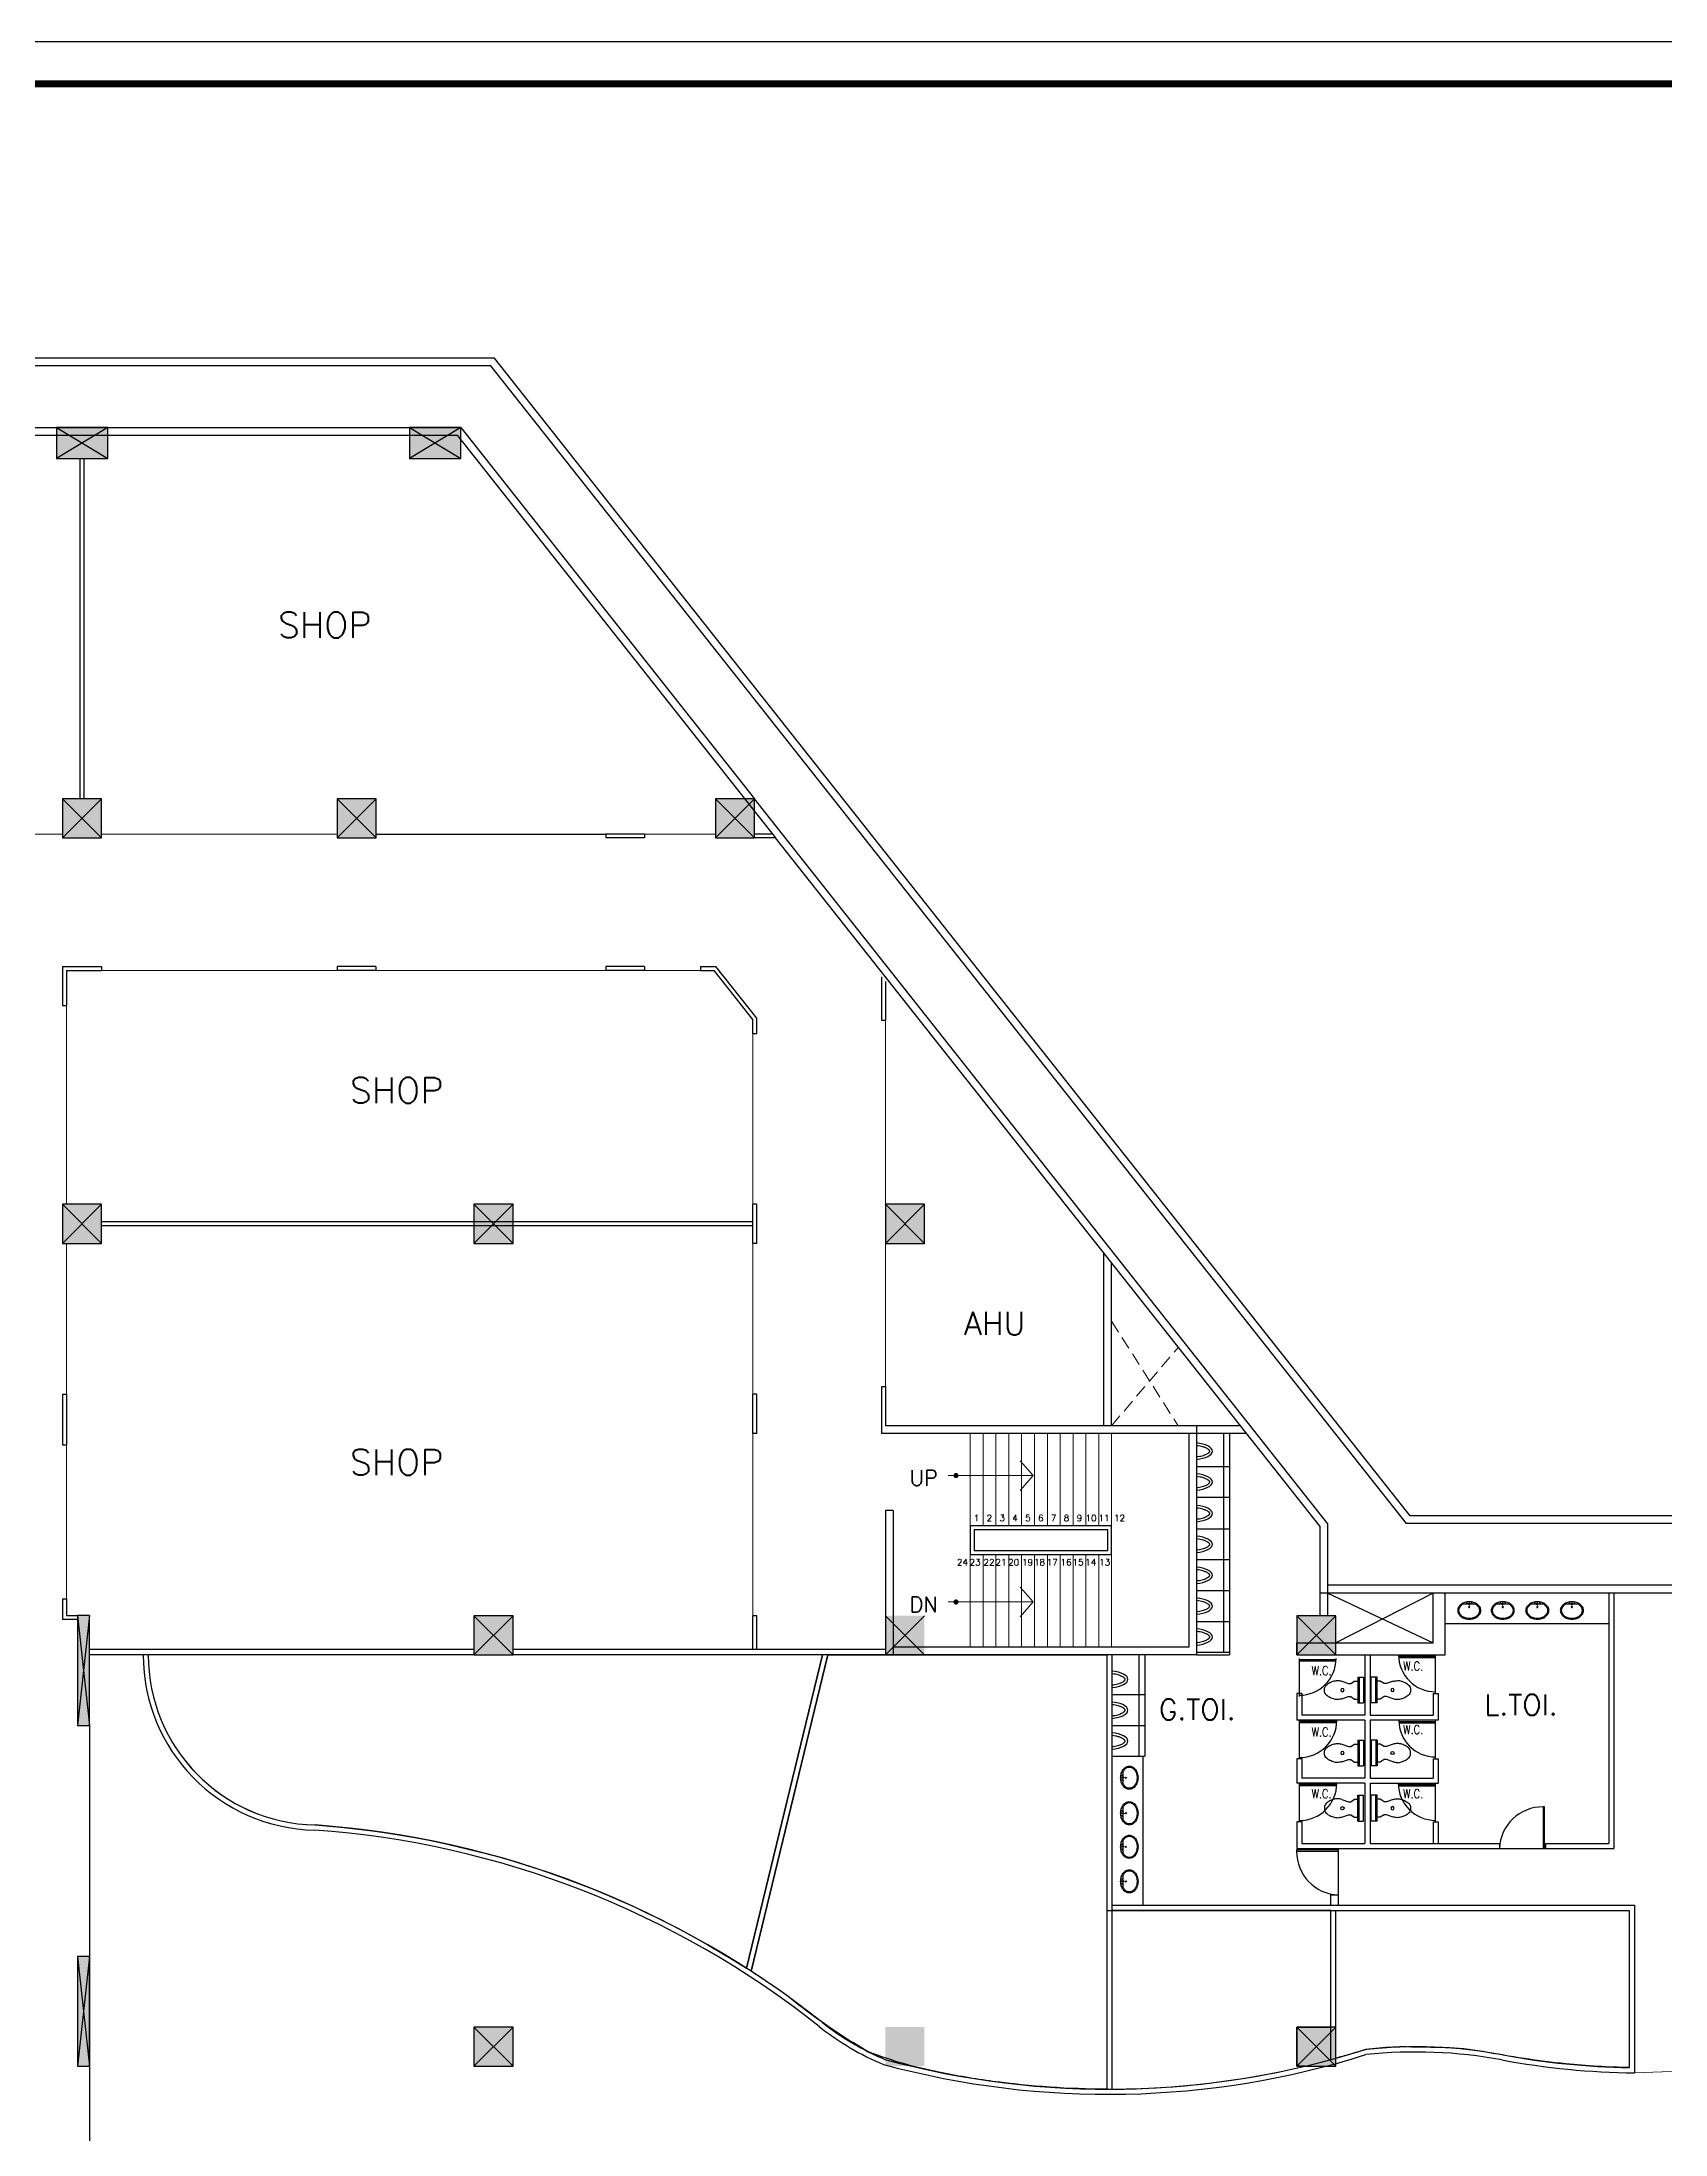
# Model space of a CAD drawing. Extents: x -14054 to 906348, y -36965 to 188562.
# Drawn here: x 480021 to 511588, y 99286 to 139976 of the extents above; entities that cross this region are included whole.
import ezdxf

# ---------------------------------------------------------------- set-up
doc = ezdxf.new("R2010")
doc.units = 0
doc.header["$LTSCALE"] = 1000
doc.header["$MEASUREMENT"] = 0
doc.linetypes.add('HIDDEN', pattern=[0.375, 0.25, -0.125])
doc.layers.get('0').update_dxf_attribs({"linetype": 'CONTINUOUS'})
for name, color, linetype in [('BOR', 5, 'CONTINUOUS'), ('COL', 5, 'CONTINUOUS'), ('COL-TX', 6, 'CONTINUOUS'), ('DOOR', 6, 'CONTINUOUS'), ('FUR', 1, 'CONTINUOUS'), ('PLUMP', 7, 'CONTINUOUS'), ('SOLID', 252, 'CONTINUOUS')]:
    doc.layers.add(name, color=color, linetype=linetype)
for name, color, linetype, lineweight in [('HIDDEN', 7, 'HIDDEN', 15), ('STAIR', 4, 'CONTINUOUS', 15), ('TEXT', 3, 'CONTINUOUS', 15), ('WALL', 2, 'CONTINUOUS', 30), ('WIN', 6, 'CONTINUOUS', 9)]:
    doc.layers.add(name, color=color, linetype=linetype, lineweight=lineweight)
doc.styles.add('ROMAN', font='ROMANS')
doc.styles.add('ROMANS', font='ROMANS.shx', dxfattribs={"height": 350})

# ---------------------------------------------------------------- blocks, each defined once
blk = doc.blocks.new('ORISA')
for p, q in [((-129.6, -55), (-129.6, -75)), ((-125.1, -55), (-129.6, -55)), ((-126.1, -55), (-126.1, -75)), ((-125.1, -55), (-125.1, -75)), ((-122.6, -58), (-125.1, -58)), ((-119.5, -59.9), (-122.6, -58)), ((-117.9, -59.9), (-119.5, -59.9)), ((-112.7, -58.1), (-117.9, -59.9)), ((-125.1, -75), (-129.6, -75)), ((-122.6, -72), (-125.1, -72)), ((-119.5, -70), (-122.6, -72)), ((-117.9, -70), (-119.5, -70)), ((-112.7, -71.8), (-117.9, -70))]:
    blk.add_line(p, q)
blk.add_circle((-113.1, -65), 1.27)
for centre, radius, start, end in [((-109.3, -68.1), 10.5, 90.0145, 108.8498), ((-109.3, -68.1), 10.5, 71.1791, 90.0145), ((-109.4, -70.9), 13.2, 58.2306, 75.0518), ((-108.8, -68.9), 11.3, 36.0755, 55.3785), ((-105, -65), 5.93, 0.0145, 26.7156), ((-105, -65), 5.93, 333.3133, 0.0145), ((-109.3, -61.8), 10.5, 251.1791, 270.0145), ((-108.8, -64.3), 8.05, 266.239, 288.8498), ((-109.9, -58.4), 14, 285.2592, 302.3683), ((-108.8, -61), 11.3, 304.6504, 323.9534)]:
    blk.add_arc(centre, radius, start, end)
blk = doc.blocks.new('BASIN')
at = {"layer": 'FUR'}
for p, q in [((4.8, 0.1), (6.8, 0.4)), ((4.8, -0.3), (4.8, 0.1)), ((5.6, 6.3), (5.6, 0.2)), ((6.8, 0.4), (6.8, -0.6)), ((4.8, -0.3), (6.8, -0.6)), ((5.6, -0.4), (5.6, -6.5))]:
    blk.add_line(p, q, dxfattribs=at)
blk.add_lwpolyline([(-9.9, -0.1, -0.075445), (-9.2, 4.7, -0.085783), (-7.3, 8.4, -0.10607), (-4.2, 11.1, -0.126822), (-0.9, 11.9, -0.126822), (2.4, 11.1, -0.10607), (5.4, 8.4, -0.085783), (7.4, 4.7, -0.075445), (8.1, -0.1, -0.075445), (7.4, -4.8, -0.085783), (5.4, -8.6, -0.10607), (2.4, -11.2, -0.126822), (-0.9, -12.1, -0.126822), (-4.2, -11.2, -0.10607), (-7.3, -8.6, -0.085783), (-9.2, -4.8, -0.075445)], format="xyb", close=True, dxfattribs=at)
for points in [[(-8.9, -0.1, -0.075445), (-8.3, 4.4, -0.085783), (-6.5, 7.8, -0.10607), (-3.7, 10.2, -0.126822), (-0.9, 10.9, -0.126822), (1.9, 10.2, -0.10607), (4.6, 7.8, -0.038366), (5.6, 6.3, -0.075445)], [(5.6, -6.5, -0.038366), (4.6, -8, -0.10607), (1.9, -10.3, -0.126822), (-0.9, -11.1, -0.126822), (-3.7, -10.3, -0.10607), (-6.5, -8, -0.085783), (-8.3, -4.5, -0.075445), (-8.9, -0.1, -0.075445)]]:
    blk.add_lwpolyline(points, format="xyb", dxfattribs=at)
for centre, radius in [((2.7, -0.1), 0.65), ((6.9, 2.5), 0.399), ((6.9, 2.5), 0.332), ((6.9, -2.6), 0.399), ((6.9, -2.6), 0.348)]:
    blk.add_circle(centre, radius, dxfattribs=at)
blk = doc.blocks.new('*U46')
at = {"layer": 'SOLID'}
for points in [[(480304.06, 131874.15), (481304.06, 131874.15), (481304.06, 132474.15), (480304.06, 132474.15)], [(487170.06, 131874.15), (488170.06, 131874.15), (488170.06, 132474.15), (487170.06, 132474.15)], [(480424.06, 124494.15), (481184.06, 124494.15), (481184.06, 125254.15), (480424.06, 125254.15)], [(485764.06, 124494.15), (486524.06, 124494.15), (486524.06, 125254.15), (485764.06, 125254.15)], [(493120.06, 124494.15), (493880.06, 124494.15), (493880.06, 125254.15), (493120.06, 125254.15)], [(480424.06, 116609.15), (481184.06, 116609.15), (481184.06, 117369.15), (480424.06, 117369.15)], [(488424.06, 116609.15), (489184.06, 116609.15), (489184.06, 117369.15), (488424.06, 117369.15)], [(496424.06, 116609.15), (497184.06, 116609.15), (497184.06, 117369.15), (496424.06, 117369.15)], [(480716.06, 107234.65), (480946.06, 107234.65), (480946.06, 109369.65), (480716.06, 109369.65)], [(488424.06, 108609.15), (489184.06, 108609.15), (489184.06, 109369.15), (488424.06, 109369.15)], [(496424.06, 108609.15), (497184.06, 108609.15), (497184.06, 109369.15), (496424.06, 109369.15)], [(504424.06, 108609.15), (505184.06, 108609.15), (505184.06, 109369.15), (504424.06, 109369.15)], [(480716.06, 100609.15), (480946.06, 100609.15), (480946.06, 102744.15), (480716.06, 102744.15)], [(488424.06, 100609.15), (489184.06, 100609.15), (489184.06, 101369.15), (488424.06, 101369.15)], [(496424.06, 100609.15), (497184.06, 100609.15), (497184.06, 101369.15), (496424.06, 101369.15)], [(504424.06, 100609.15), (505184.06, 100609.15), (505184.06, 101369.15), (504424.06, 101369.15)]]:
    blk.add_hatch(color=256, dxfattribs=at).paths.add_polyline_path(points)
at = {"layer": 'BOR', "color": 2, "ltscale": 140}
blk.add_lwpolyline([(432315.25, 139976.49), (432315.25, 60441.6), (539703.42, 60441.6), (539703.42, 139976.49)], close=True, dxfattribs=at)
at = {"layer": 'BOR', "ltscale": 140, "const_width": 136.54}
blk.add_lwpolyline([(538884.16, 61260.85), (433134.5, 61260.85), (433134.5, 139157.23), (538884.16, 139157.23)], close=True, dxfattribs=at)
at = {"layer": 'COL', "color": 7}
for p, q in [((481304.06, 132474.15), (480304.06, 131874.15)), ((480304.06, 132474.15), (481304.06, 131874.15)), ((488170.06, 132474.15), (487170.06, 131874.15)), ((487170.06, 132474.15), (488170.06, 131874.15)), ((481184.06, 125254.15), (480424.06, 124494.15)), ((480424.06, 125254.15), (481184.06, 124494.15)), ((486524.06, 125254.15), (485764.06, 124494.15)), ((485764.06, 125254.15), (486524.06, 124494.15)), ((493880.06, 125254.15), (493120.06, 124494.15)), ((493120.06, 125254.15), (493880.06, 124494.15)), ((481184.06, 117369.15), (480424.06, 116609.15)), ((480424.06, 117369.15), (481184.06, 116609.15)), ((489184.06, 117369.15), (488424.06, 116609.15)), ((488424.06, 117369.15), (489184.06, 116609.15)), ((497184.06, 117369.15), (496424.06, 116609.15)), ((496424.06, 117369.15), (497184.06, 116609.15)), ((480716.06, 109369.65), (480946.06, 107234.65)), ((480946.06, 109369.65), (480716.06, 107234.65)), ((489184.06, 109369.15), (488424.06, 108609.15)), ((488424.06, 109369.15), (489184.06, 108609.15)), ((497184.06, 109369.15), (496424.06, 108609.15)), ((496424.06, 109369.15), (497184.06, 108609.15)), ((505184.06, 109369.15), (504424.06, 108609.15)), ((504424.06, 109369.15), (505184.06, 108609.15)), ((480716.06, 102744.15), (480946.06, 100609.15)), ((480946.06, 102744.15), (480716.06, 100609.15)), ((489184.06, 101369.15), (488424.06, 100609.15)), ((488424.06, 101369.15), (489184.06, 100609.15)), ((505184.06, 101369.15), (504424.06, 100609.15)), ((504424.06, 101369.15), (505184.06, 100609.15))]:
    blk.add_line(p, q, dxfattribs=at)
at = {"layer": 'COL'}
for points in [[(480304.06, 131874.15), (481304.06, 131874.15), (481304.06, 132474.15), (480304.06, 132474.15)], [(487170.06, 131874.15), (488170.06, 131874.15), (488170.06, 132474.15), (487170.06, 132474.15)], [(480424.06, 124494.15), (481184.06, 124494.15), (481184.06, 125254.15), (480424.06, 125254.15)], [(485764.06, 124494.15), (486524.06, 124494.15), (486524.06, 125254.15), (485764.06, 125254.15)], [(493120.06, 124494.15), (493880.06, 124494.15), (493880.06, 125254.15), (493120.06, 125254.15)], [(480424.06, 116609.15), (481184.06, 116609.15), (481184.06, 117369.15), (480424.06, 117369.15)], [(488424.06, 116609.15), (489184.06, 116609.15), (489184.06, 117369.15), (488424.06, 117369.15)], [(496424.06, 116609.15), (497184.06, 116609.15), (497184.06, 117369.15), (496424.06, 117369.15)], [(480716.06, 107234.65), (480946.06, 107234.65), (480946.06, 109369.65), (480716.06, 109369.65)], [(488424.06, 108609.15), (489184.06, 108609.15), (489184.06, 109369.15), (488424.06, 109369.15)], [(504424.06, 108609.15), (505184.06, 108609.15), (505184.06, 109369.15), (504424.06, 109369.15)], [(480716.06, 100609.15), (480946.06, 100609.15), (480946.06, 102744.15), (480716.06, 102744.15)], [(488424.06, 100609.15), (489184.06, 100609.15), (489184.06, 101369.15), (488424.06, 101369.15)], [(504424.06, 100609.15), (505184.06, 100609.15), (505184.06, 101369.15), (504424.06, 101369.15)]]:
    blk.add_lwpolyline(points, close=True, dxfattribs=at)
at = {"layer": 'COL-TX'}
for p, q in [((503003.88, 108659.15), (503003.88, 112914.15)), ((503116.03, 112914.15), (503116.03, 108659.15)), ((501358.88, 106634.65), (501358.88, 108609.15)), ((501471.03, 108609.15), (501471.03, 106634.65))]:
    blk.add_line(p, q, dxfattribs=at)
for centre in [(502379.2, 112567.95), (502379.2, 111967.95), (502379.2, 111355.22), (502379.2, 110755.22), (502379.2, 110155.22), (502379.2, 109555.22), (502379.2, 108955.22), (500734.2, 108130.72), (500734.2, 107530.72), (500734.2, 106930.72)]:
    blk.add_ellipse(centre, major_axis=(-405.29, 0), ratio=0.4052305, start_param=1.80705951, end_param=4.47612579, dxfattribs=at)
for points in [[(502474.06, 112460.04), (502483.78, 112461.05), (502493.38, 112462.21), (502522.91, 112466.28), (502542.32, 112469.72), (502579.18, 112477.79), (502596.63, 112482.41), (502626.2, 112491.75), (502638.73, 112496.32), (502661.67, 112505.89), (502672.08, 112510.91), (502688.41, 112519.95), (502694.81, 112523.94), (502706.06, 112531.82), (502710.9, 112535.7), (502718.17, 112542.34), (502720.88, 112545.16), (502725.35, 112550.41), (502727.1, 112552.84), (502729.56, 112556.79), (502730.4, 112558.4), (502731.66, 112561.26), (502732.09, 112562.51), (502732.67, 112564.71), (502732.83, 112565.66), (502733, 112567.46), (502733, 112568.3), (502732.86, 112570.08), (502732.71, 112571.02), (502732.16, 112573.19), (502731.75, 112574.41), (502730.54, 112577.23), (502729.73, 112578.81), (502727.57, 112582.34), (502726.23, 112584.28), (502722.9, 112588.44), (502720.93, 112590.67), (502716.31, 112595.31), (502713.67, 112597.74), (502707.71, 112602.7), (502704.39, 112605.25), (502694.96, 112611.88), (502688.36, 112616), (502673.6, 112624.14), (502665.45, 112628.16), (502647.76, 112635.95), (502638.22, 112639.71), (502617.92, 112646.87), (502607.16, 112650.26), (502579.23, 112658.09), (502561.45, 112662.26), (502524.2, 112669.4), (502504.73, 112672.38), (502481.18, 112675.1), (502477.63, 112675.49), (502474.06, 112675.86)], [(502474.06, 111860.04), (502483.78, 111861.05), (502493.38, 111862.21), (502522.91, 111866.28), (502542.32, 111869.72), (502579.18, 111877.79), (502596.63, 111882.41), (502626.2, 111891.75), (502638.73, 111896.32), (502661.67, 111905.89), (502672.08, 111910.91), (502688.41, 111919.95), (502694.81, 111923.94), (502706.06, 111931.82), (502710.9, 111935.7), (502718.17, 111942.34), (502720.88, 111945.16), (502725.35, 111950.41), (502727.1, 111952.84), (502729.56, 111956.79), (502730.4, 111958.4), (502731.66, 111961.26), (502732.09, 111962.51), (502732.67, 111964.71), (502732.83, 111965.66), (502733, 111967.46), (502733, 111968.3), (502732.86, 111970.08), (502732.71, 111971.02), (502732.16, 111973.19), (502731.75, 111974.41), (502730.54, 111977.23), (502729.73, 111978.81), (502727.57, 111982.34), (502726.23, 111984.28), (502722.9, 111988.44), (502720.93, 111990.67), (502716.31, 111995.31), (502713.67, 111997.74), (502707.71, 112002.7), (502704.39, 112005.25), (502694.96, 112011.88), (502688.36, 112016), (502673.6, 112024.14), (502665.45, 112028.16), (502647.76, 112035.95), (502638.22, 112039.71), (502617.92, 112046.87), (502607.16, 112050.26), (502579.23, 112058.09), (502561.45, 112062.26), (502524.2, 112069.4), (502504.73, 112072.38), (502481.18, 112075.1), (502477.63, 112075.49), (502474.06, 112075.86)], [(502474.06, 111247.32), (502483.78, 111248.32), (502493.38, 111249.48), (502522.91, 111253.55), (502542.32, 111256.99), (502579.18, 111265.06), (502596.63, 111269.69), (502626.2, 111279.02), (502638.73, 111283.59), (502661.67, 111293.16), (502672.08, 111298.18), (502688.41, 111307.22), (502694.81, 111311.21), (502706.06, 111319.09), (502710.9, 111322.97), (502718.17, 111329.61), (502720.88, 111332.43), (502725.35, 111337.68), (502727.1, 111340.11), (502729.56, 111344.06), (502730.4, 111345.67), (502731.66, 111348.53), (502732.09, 111349.78), (502732.67, 111351.98), (502732.83, 111352.93), (502733, 111354.73), (502733, 111355.57), (502732.86, 111357.35), (502732.71, 111358.29), (502732.16, 111360.46), (502731.75, 111361.68), (502730.54, 111364.5), (502729.73, 111366.09), (502727.57, 111369.61), (502726.23, 111371.55), (502722.9, 111375.71), (502720.93, 111377.94), (502716.31, 111382.58), (502713.67, 111385.01), (502707.71, 111389.98), (502704.39, 111392.52), (502694.96, 111399.15), (502688.36, 111403.27), (502673.6, 111411.41), (502665.45, 111415.43), (502647.76, 111423.22), (502638.22, 111426.98), (502617.92, 111434.14), (502607.16, 111437.53), (502579.23, 111445.36), (502561.45, 111449.53), (502524.2, 111456.67), (502504.73, 111459.65), (502481.18, 111462.38), (502477.63, 111462.77), (502474.06, 111463.13)], [(502474.06, 110647.32), (502483.78, 110648.32), (502493.38, 110649.48), (502522.91, 110653.55), (502542.32, 110656.99), (502579.18, 110665.06), (502596.63, 110669.69), (502626.2, 110679.02), (502638.73, 110683.59), (502661.67, 110693.16), (502672.08, 110698.18), (502688.41, 110707.22), (502694.81, 110711.21), (502706.06, 110719.09), (502710.9, 110722.97), (502718.17, 110729.61), (502720.88, 110732.43), (502725.35, 110737.68), (502727.1, 110740.11), (502729.56, 110744.06), (502730.4, 110745.67), (502731.66, 110748.53), (502732.09, 110749.78), (502732.67, 110751.98), (502732.83, 110752.93), (502733, 110754.73), (502733, 110755.57), (502732.86, 110757.35), (502732.71, 110758.29), (502732.16, 110760.46), (502731.75, 110761.68), (502730.54, 110764.5), (502729.73, 110766.09), (502727.57, 110769.61), (502726.23, 110771.55), (502722.9, 110775.71), (502720.93, 110777.94), (502716.31, 110782.58), (502713.67, 110785.01), (502707.71, 110789.98), (502704.39, 110792.52), (502694.96, 110799.15), (502688.36, 110803.27), (502673.6, 110811.41), (502665.45, 110815.43), (502647.76, 110823.22), (502638.22, 110826.98), (502617.92, 110834.14), (502607.16, 110837.53), (502579.23, 110845.36), (502561.45, 110849.53), (502524.2, 110856.67), (502504.73, 110859.65), (502481.18, 110862.38), (502477.63, 110862.77), (502474.06, 110863.13)], [(502474.06, 110047.32), (502483.78, 110048.32), (502493.38, 110049.48), (502522.91, 110053.55), (502542.32, 110056.99), (502579.18, 110065.06), (502596.63, 110069.69), (502626.2, 110079.02), (502638.73, 110083.59), (502661.67, 110093.16), (502672.08, 110098.18), (502688.41, 110107.22), (502694.81, 110111.21), (502706.06, 110119.09), (502710.9, 110122.97), (502718.17, 110129.61), (502720.88, 110132.43), (502725.35, 110137.68), (502727.1, 110140.11), (502729.56, 110144.06), (502730.4, 110145.67), (502731.66, 110148.53), (502732.09, 110149.78), (502732.67, 110151.98), (502732.83, 110152.93), (502733, 110154.73), (502733, 110155.57), (502732.86, 110157.35), (502732.71, 110158.29), (502732.16, 110160.46), (502731.75, 110161.68), (502730.54, 110164.5), (502729.73, 110166.09), (502727.57, 110169.61), (502726.23, 110171.55), (502722.9, 110175.71), (502720.93, 110177.94), (502716.31, 110182.58), (502713.67, 110185.01), (502707.71, 110189.98), (502704.39, 110192.52), (502694.96, 110199.15), (502688.36, 110203.27), (502673.6, 110211.41), (502665.45, 110215.43), (502647.76, 110223.22), (502638.22, 110226.98), (502617.92, 110234.14), (502607.16, 110237.53), (502579.23, 110245.36), (502561.45, 110249.53), (502524.2, 110256.67), (502504.73, 110259.65), (502481.18, 110262.38), (502477.63, 110262.77), (502474.06, 110263.13)], [(502474.06, 109447.32), (502483.78, 109448.32), (502493.38, 109449.48), (502522.91, 109453.55), (502542.32, 109456.99), (502579.18, 109465.06), (502596.63, 109469.69), (502626.2, 109479.02), (502638.73, 109483.59), (502661.67, 109493.16), (502672.08, 109498.18), (502688.41, 109507.22), (502694.81, 109511.21), (502706.06, 109519.09), (502710.9, 109522.97), (502718.17, 109529.61), (502720.88, 109532.43), (502725.35, 109537.68), (502727.1, 109540.11), (502729.56, 109544.06), (502730.4, 109545.67), (502731.66, 109548.53), (502732.09, 109549.78), (502732.67, 109551.98), (502732.83, 109552.93), (502733, 109554.73), (502733, 109555.57), (502732.86, 109557.35), (502732.71, 109558.29), (502732.16, 109560.46), (502731.75, 109561.68), (502730.54, 109564.5), (502729.73, 109566.09), (502727.57, 109569.61), (502726.23, 109571.55), (502722.9, 109575.71), (502720.93, 109577.94), (502716.31, 109582.58), (502713.67, 109585.01), (502707.71, 109589.98), (502704.39, 109592.52), (502694.96, 109599.15), (502688.36, 109603.27), (502673.6, 109611.41), (502665.45, 109615.43), (502647.76, 109623.22), (502638.22, 109626.98), (502617.92, 109634.14), (502607.16, 109637.53), (502579.23, 109645.36), (502561.45, 109649.53), (502524.2, 109656.67), (502504.73, 109659.65), (502481.18, 109662.38), (502477.63, 109662.77), (502474.06, 109663.13)], [(502474.06, 108847.32), (502483.78, 108848.32), (502493.38, 108849.48), (502522.91, 108853.55), (502542.32, 108856.99), (502579.18, 108865.06), (502596.63, 108869.69), (502626.2, 108879.02), (502638.73, 108883.59), (502661.67, 108893.16), (502672.08, 108898.18), (502688.41, 108907.22), (502694.81, 108911.21), (502706.06, 108919.09), (502710.9, 108922.97), (502718.17, 108929.61), (502720.88, 108932.43), (502725.35, 108937.68), (502727.1, 108940.11), (502729.56, 108944.06), (502730.4, 108945.67), (502731.66, 108948.53), (502732.09, 108949.78), (502732.67, 108951.98), (502732.83, 108952.93), (502733, 108954.73), (502733, 108955.57), (502732.86, 108957.35), (502732.71, 108958.29), (502732.16, 108960.46), (502731.75, 108961.68), (502730.54, 108964.5), (502729.73, 108966.09), (502727.57, 108969.61), (502726.23, 108971.55), (502722.9, 108975.71), (502720.93, 108977.94), (502716.31, 108982.58), (502713.67, 108985.01), (502707.71, 108989.98), (502704.39, 108992.52), (502694.96, 108999.15), (502688.36, 109003.27), (502673.6, 109011.41), (502665.45, 109015.43), (502647.76, 109023.22), (502638.22, 109026.98), (502617.92, 109034.14), (502607.16, 109037.53), (502579.23, 109045.36), (502561.45, 109049.53), (502524.2, 109056.67), (502504.73, 109059.65), (502481.18, 109062.38), (502477.63, 109062.77), (502474.06, 109063.13)], [(500829.06, 108022.82), (500838.78, 108023.82), (500848.38, 108024.98), (500877.91, 108029.05), (500897.32, 108032.49), (500934.18, 108040.56), (500951.63, 108045.18), (500981.2, 108054.52), (500993.73, 108059.09), (501016.67, 108068.66), (501027.08, 108073.68), (501043.41, 108082.72), (501049.81, 108086.71), (501061.06, 108094.59), (501065.9, 108098.47), (501073.17, 108105.11), (501075.88, 108107.93), (501080.35, 108113.18), (501082.1, 108115.61), (501084.56, 108119.56), (501085.4, 108121.17), (501086.66, 108124.03), (501087.09, 108125.28), (501087.67, 108127.48), (501087.83, 108128.43), (501088, 108130.23), (501088, 108131.07), (501087.86, 108132.85), (501087.71, 108133.79), (501087.16, 108135.96), (501086.75, 108137.18), (501085.54, 108140), (501084.73, 108141.59), (501082.57, 108145.11), (501081.23, 108147.05), (501077.9, 108151.21), (501075.93, 108153.44), (501071.31, 108158.08), (501068.67, 108160.51), (501062.71, 108165.47), (501059.39, 108168.02), (501049.96, 108174.65), (501043.36, 108178.77), (501028.6, 108186.91), (501020.45, 108190.93), (501002.76, 108198.72), (500993.22, 108202.48), (500972.92, 108209.64), (500962.16, 108213.03), (500934.23, 108220.86), (500916.45, 108225.03), (500879.2, 108232.17), (500859.73, 108235.15), (500836.18, 108237.88), (500832.63, 108238.26), (500829.06, 108238.63)], [(500829.06, 107422.82), (500838.78, 107423.82), (500848.38, 107424.98), (500877.91, 107429.05), (500897.32, 107432.49), (500934.18, 107440.56), (500951.63, 107445.18), (500981.2, 107454.52), (500993.73, 107459.09), (501016.67, 107468.66), (501027.08, 107473.68), (501043.41, 107482.72), (501049.81, 107486.71), (501061.06, 107494.59), (501065.9, 107498.47), (501073.17, 107505.11), (501075.88, 107507.93), (501080.35, 107513.18), (501082.1, 107515.61), (501084.56, 107519.56), (501085.4, 107521.17), (501086.66, 107524.03), (501087.09, 107525.28), (501087.67, 107527.48), (501087.83, 107528.43), (501088, 107530.23), (501088, 107531.07), (501087.86, 107532.85), (501087.71, 107533.79), (501087.16, 107535.96), (501086.75, 107537.18), (501085.54, 107540), (501084.73, 107541.59), (501082.57, 107545.11), (501081.23, 107547.05), (501077.9, 107551.21), (501075.93, 107553.44), (501071.31, 107558.08), (501068.67, 107560.51), (501062.71, 107565.47), (501059.39, 107568.02), (501049.96, 107574.65), (501043.36, 107578.77), (501028.6, 107586.91), (501020.45, 107590.93), (501002.76, 107598.72), (500993.22, 107602.48), (500972.92, 107609.64), (500962.16, 107613.03), (500934.23, 107620.86), (500916.45, 107625.03), (500879.2, 107632.17), (500859.73, 107635.15), (500836.18, 107637.88), (500832.63, 107638.26), (500829.06, 107638.63)], [(500829.06, 106822.82), (500838.78, 106823.82), (500848.38, 106824.98), (500877.91, 106829.05), (500897.32, 106832.49), (500934.18, 106840.56), (500951.63, 106845.18), (500981.2, 106854.52), (500993.73, 106859.09), (501016.67, 106868.66), (501027.08, 106873.68), (501043.41, 106882.72), (501049.81, 106886.71), (501061.06, 106894.59), (501065.9, 106898.47), (501073.17, 106905.11), (501075.88, 106907.93), (501080.35, 106913.18), (501082.1, 106915.61), (501084.56, 106919.56), (501085.4, 106921.17), (501086.66, 106924.03), (501087.09, 106925.28), (501087.67, 106927.48), (501087.83, 106928.43), (501088, 106930.23), (501088, 106931.07), (501087.86, 106932.85), (501087.71, 106933.79), (501087.16, 106935.96), (501086.75, 106937.18), (501085.54, 106940), (501084.73, 106941.59), (501082.57, 106945.11), (501081.23, 106947.05), (501077.9, 106951.21), (501075.93, 106953.44), (501071.31, 106958.08), (501068.67, 106960.51), (501062.71, 106965.47), (501059.39, 106968.02), (501049.96, 106974.65), (501043.36, 106978.77), (501028.6, 106986.91), (501020.45, 106990.93), (501002.76, 106998.72), (500993.22, 107002.48), (500972.92, 107009.64), (500962.16, 107013.03), (500934.23, 107020.86), (500916.45, 107025.03), (500879.2, 107032.17), (500859.73, 107035.15), (500836.18, 107037.88), (500832.63, 107038.26), (500829.06, 107038.63)]]:
    blk.add_open_spline(points, degree=3, knots=[1.82051978, 1.82051978, 1.82051978, 1.82051978, 1.89911967, 1.89911967, 2.06591067, 2.06591067, 2.23270168, 2.23270168, 2.37119035, 2.37119035, 2.50967902, 2.50967902, 2.61696195, 2.61696195, 2.72424488, 2.72424488, 2.80940476, 2.80940476, 2.89456465, 2.89456465, 2.96453959, 2.96453959, 3.03451453, 3.03451453, 3.10448947, 3.10448947, 3.17446442, 3.17446442, 3.24443936, 3.24443936, 3.3144143, 3.3144143, 3.38438925, 3.38438925, 3.45436419, 3.45436419, 3.52433913, 3.52433913, 3.59431408, 3.59431408, 3.66428902, 3.66428902, 3.7750122, 3.7750122, 3.88573538, 3.88573538, 3.99645855, 3.99645855, 4.10718173, 4.10718173, 4.27049374, 4.27049374, 4.43380575, 4.43380575, 4.46266553, 4.46266553, 4.46266553, 4.46266553], dxfattribs=at)
at = {"layer": 'DOOR'}
blk.add_line((486524.06, 124569.15), (490990.06, 124569.15), dxfattribs=at)
at = {"layer": 'DOOR', "linetype": 'Continuous'}
for p, q in [((504475.05, 107795.44), (504475.05, 108534.2)), ((505188.33, 108508.72), (504475.05, 108508.73)), ((505187.88, 108483.24), (504475.05, 108483.25)), ((506403.46, 108583.42), (507124.33, 108583.43)), ((506403.92, 108557.67), (507124.33, 108557.68)), ((507124.34, 107862.56), (507124.33, 108609.17)), ((504476.01, 106583.11), (504476.02, 107335.54)), ((505202.5, 107309.59), (504476.01, 107309.6)), ((505202.04, 107283.64), (504476.01, 107283.65)), ((506409.01, 107310.02), (507123.31, 107310.03)), ((506409.47, 107284.51), (507123.31, 107284.52)), ((507123.31, 106595.73), (507123.31, 107335.54)), ((504476.07, 105358.57), (504476.08, 106111.92)), ((505203.45, 106085.94), (504476.08, 106085.95)), ((505202.99, 106059.96), (504476.08, 106059.97)), ((506398.21, 106086.04), (507122.59, 106086.05)), ((506398.67, 106060.17), (507122.59, 106060.18)), ((507122.59, 105361.67), (507122.59, 106111.92)), ((505234.06, 103938.32), (505234.07, 104838.32)), ((508364.21, 104838.26), (509264.21, 104838.25))]:
    blk.add_line(p, q, dxfattribs=at)
at = {"layer": 'DOOR'}
for points in [[(509215.94, 105651.25), (509215.94, 104838.26), (509239.85, 104838.26), (509239.85, 105651.25), (509215.94, 105651.25, 0.40446567), (508364.21, 104838.26)], [(504421.07, 104790.04), (505234.06, 104790.04), (505234.06, 104813.95), (504421.07, 104813.95), (504421.07, 104790.04, 0.40446567), (505234.06, 103938.32, 0.4142838)]]:
    blk.add_lwpolyline(points, format="xyb", dxfattribs=at)
at = {"layer": 'DOOR', "linetype": 'Continuous'}
for centre, radius, start, end in [((504475.05, 108534.2), 713.28, 269.999524, 359.999206), ((507124.33, 108609.17), 720.87, 180.000794, 270.000476), ((504476.02, 107335.54), 726.49, 269.999524, 359.999206), ((507123.31, 107335.54), 714.3, 180.000794, 270.000476), ((504476.08, 106111.92), 727.38, 269.999524, 359.999206), ((507122.59, 106111.92), 724.38, 180.000794, 270.000476)]:
    blk.add_arc(centre, radius, start, end, dxfattribs=at)
at = {"layer": 'HIDDEN'}
for p, q in [((500824.06, 115095.84), (502116.61, 113064.15)), ((500824.06, 113064.15), (502122.53, 114589.64))]:
    blk.add_line(p, q, dxfattribs=at)
at = {"layer": 'STAIR'}
for p, q in [((498074.06, 112914.15), (498074.06, 111114.15)), ((498324.06, 112914.15), (498324.06, 111114.15)), ((498574.06, 112914.15), (498574.06, 111114.15)), ((498824.06, 112914.15), (498824.06, 111114.15)), ((499074.06, 112914.15), (499074.06, 111114.15)), ((499324.06, 112914.15), (499324.06, 111114.15)), ((499574.06, 112914.15), (499574.06, 111114.15)), ((499824.06, 112914.15), (499824.06, 111114.15)), ((500074.06, 112914.15), (500074.06, 111114.15)), ((500324.06, 112914.15), (500324.06, 111114.15)), ((500574.06, 112914.15), (500574.06, 111114.15)), ((500824.06, 112914.15), (500824.06, 111114.15)), ((498074.06, 110559.15), (498074.06, 108759.15)), ((498324.06, 110559.15), (498324.06, 108759.15)), ((498574.06, 110559.15), (498574.06, 108759.15)), ((498824.06, 110559.15), (498824.06, 108759.15)), ((499074.06, 110559.15), (499074.06, 108759.15)), ((499324.06, 110559.15), (499324.06, 108759.15)), ((499574.06, 110559.15), (499574.06, 108759.15)), ((499824.06, 110559.15), (499824.06, 108759.15)), ((500074.06, 110559.15), (500074.06, 108759.15)), ((500324.06, 110559.15), (500324.06, 108759.15)), ((500574.06, 110559.15), (500574.06, 108759.15)), ((500824.06, 110559.15), (500824.06, 108759.15))]:
    blk.add_line(p, q, dxfattribs=at)
at = {"layer": 'STAIR', "linetype": 'Continuous'}
for p, q in [((499297.52, 112094.24), (497647.52, 112094.24)), ((499297.52, 109635.41), (497647.52, 109635.41))]:
    blk.add_line(p, q, dxfattribs=at)
for points in [[(499047.52, 111806.56), (499297.52, 112094.24), (499047.52, 112381.92)], [(499047.52, 109347.73), (499297.52, 109635.41), (499047.52, 109923.09)]]:
    blk.add_lwpolyline(points, dxfattribs=at)
at = {"layer": 'STAIR', "linetype": 'Continuous', "const_width": 50}
for points in [[(497772.52, 112094.24, 1), (497822.52, 112094.24, 1)], [(497772.52, 109635.41, 1), (497822.52, 109635.41, 1)]]:
    blk.add_lwpolyline(points, format="xyb", close=True, dxfattribs=at)
at = {"layer": 'WALL'}
for p, q in [((488823.85, 133824.15), (464443.67, 133824.15)), ((488751.24, 133674.15), (464474.63, 133674.15)), ((506556.16, 111159.66), (488751.24, 133674.15)), ((506628.78, 111309.66), (488823.85, 133824.15)), ((480766.56, 125254.15), (480766.56, 131874.15)), ((480841.56, 125254.15), (480841.56, 131874.15)), ((490990.06, 124569.15), (490990.06, 124494.15)), ((491740.06, 124569.15), (490990.06, 124569.15)), ((491740.06, 124569.15), (491740.06, 124494.15)), ((494210.78, 124569.15), (493880.06, 124569.15)), ((491740.06, 124494.15), (490990.06, 124494.15)), ((494289.87, 124494.15), (493880.06, 124494.15)), ((480424.06, 121993.77), (481184.06, 121993.77)), ((480424.06, 121993.77), (480424.06, 121233.77)), ((480499.06, 121918.77), (481184.06, 121918.77)), ((480499.06, 121918.77), (480499.06, 121233.77)), ((481184.06, 121993.77), (481184.06, 121918.77)), ((485764.06, 121993.77), (485764.06, 121918.77)), ((486514.06, 121993.77), (485764.06, 121993.77)), ((486514.06, 121918.77), (485764.06, 121918.77)), ((486514.06, 121993.77), (486514.06, 121918.77)), ((490990.06, 121993.77), (490990.06, 121918.77)), ((491740.06, 121993.77), (490990.06, 121993.77)), ((491740.06, 121918.77), (490990.06, 121918.77)), ((491740.06, 121993.77), (491740.06, 121918.77)), ((492828.33, 121993.77), (493128.33, 121993.77)), ((492828.33, 121918.77), (493092.03, 121918.77)), ((496349.06, 121795.42), (496349.06, 120950.58)), ((496424.06, 121700.58), (496424.06, 120950.58)), ((480424.06, 121233.77), (480499.06, 121233.77)), ((493849.25, 120687.32), (493849.25, 120961.25)), ((493924.25, 120687.32), (493924.25, 120987.32)), ((496349.06, 120950.58), (496424.06, 120950.58)), ((493924.25, 120687.32), (493849.25, 120687.32)), ((493849.25, 120687.32), (493849.25, 120687.32)), ((493849.25, 116609.15), (493849.25, 117369.15)), ((493924.25, 117369.15), (493849.25, 117369.15)), ((493924.25, 116609.15), (493924.25, 117369.15)), ((493849.25, 117026.65), (481184.06, 117026.65)), ((493849.25, 116951.65), (481184.06, 116951.65)), ((480424.06, 116609.15), (480499.06, 116609.15)), ((493924.25, 116609.15), (493849.25, 116609.15)), ((500674.06, 113064.15), (500674.06, 116421.26)), ((500824.06, 113064.15), (500824.06, 116231.58)), ((480424.06, 113674.65), (480499.06, 113674.65)), ((480424.06, 113674.65), (480424.06, 112913.65)), ((480499.06, 113674.65), (480499.06, 112913.65)), ((493924.25, 113674.65), (493849.25, 113674.65)), ((493849.25, 112913.65), (493849.25, 113674.65)), ((493924.25, 112913.65), (493924.25, 113674.65)), ((496349.06, 113824.15), (496424.06, 113824.15)), ((496349.06, 113824.15), (496349.06, 112914.15)), ((496424.06, 113824.15), (496424.06, 113064.15)), ((480424.06, 113509.15), (480424.06, 112694.56)), ((480499.06, 113509.15), (480499.06, 112694.56)), ((493924.25, 112913.65), (493849.25, 112913.65)), ((503447.55, 112914.15), (496349.06, 112914.15)), ((503328.92, 113064.15), (496424.06, 113064.15)), ((502324.06, 112914.15), (502324.06, 108759.15)), ((502474.06, 113064.15), (502474.06, 108609.15)), ((480424.06, 112694.56), (480499.06, 112694.56)), ((502474.06, 112271.88), (503116.03, 112271.88)), ((502474.06, 111671.88), (503116.03, 111671.88)), ((496574.06, 111414.15), (496424.06, 111414.15)), ((496424.06, 111414.15), (496424.06, 108609.15)), ((496574.06, 111414.15), (496574.06, 108759.15)), ((525334.53, 111159.66), (506556.16, 111159.66)), ((525357.09, 111309.66), (506628.78, 111309.66)), ((496574.06, 110709.15), (496574.06, 108609.15)), ((502474.06, 111059.15), (503116.03, 111059.15)), ((502474.06, 110459.15), (503116.03, 110459.15)), ((480424.06, 109694.56), (480499.06, 109694.56)), ((480424.06, 109694.56), (480424.06, 109294.15)), ((480499.06, 109699.65), (480499.06, 109369.15)), ((502474.06, 109859.15), (503116.03, 109859.15)), ((502474.06, 109859.15), (503116.03, 109859.15)), ((507079.76, 108839.15), (507079.76, 109809.66)), ((507309.76, 108609.15), (507309.76, 109809.66)), ((480716.06, 109294.15), (480424.06, 109294.15)), ((480716.11, 109369.15), (480499.06, 109369.15)), ((493924.25, 109369.15), (493849.25, 109369.15)), ((493849.25, 108709.15), (493849.25, 109369.15)), ((493924.25, 108709.15), (493924.25, 109369.15)), ((502474.06, 109259.15), (503116.03, 109259.15)), ((510491.06, 109209.66), (507309.76, 109209.66)), ((488424.06, 108709.15), (480946.06, 108709.15)), ((496424.06, 108709.15), (489184.06, 108709.15)), ((502324.06, 108759.15), (496574.06, 108759.15)), ((502474.06, 108659.15), (503116.03, 108659.15)), ((503116.03, 108659.15), (503116.03, 108609.15)), ((504424.06, 108839.15), (507079.76, 108839.15)), ((504424.06, 108609.15), (504424.06, 108839.15)), ((488424.06, 108609.15), (480946.06, 108609.15)), ((496424.06, 108609.15), (489184.06, 108609.15)), ((495201.73, 108609.15), (493723.32, 102512.96)), ((493924.25, 108609.15), (493849.25, 108609.15)), ((502474.06, 108609.15), (496424.06, 108609.15)), ((500729.06, 108609.15), (500729.06, 100161.13)), ((500829.06, 108609.15), (500829.06, 100161.29)), ((502474.06, 108609.15), (503116.03, 108609.15)), ((504424.06, 108609.15), (507309.76, 108609.15)), ((505749.23, 108609.15), (505749.23, 107435.58)), ((505849.23, 108609.15), (505849.23, 107435.58)), ((500829.06, 107834.65), (501471.03, 107834.65)), ((504424.06, 107858.76), (504424.06, 107335.56)), ((504524.07, 107858.76), (504524.07, 107435.56)), ((507074.37, 107858.76), (507074.37, 107435.56)), ((507174.38, 107858.76), (507174.38, 107335.6)), ((504424.07, 107435.55), (504424.07, 107335.54)), ((507174.38, 107435.55), (507174.38, 107335.54)), ((480946.06, 107234.65), (480946.06, 98209.15)), ((500829.06, 107234.65), (501471.03, 107234.65)), ((505749.23, 107335.58), (505749.23, 106211.95)), ((505849.23, 107335.56), (505849.23, 106211.91)), ((500829.06, 106634.65), (501471.03, 106634.65)), ((501429.06, 106634.65), (501429.06, 103738.22)), ((504424.07, 106586.13), (504424.07, 106186.91)), ((504424.07, 106211.93), (504424.07, 106111.92)), ((504524.08, 106586.13), (504524.08, 106211.92)), ((507074.37, 106586.13), (507074.37, 106211.94)), ((507174.38, 106586.13), (507174.38, 106186.91)), ((507174.38, 106211.93), (507174.38, 106111.92)), ((505749.23, 106111.93), (505749.23, 104938.31)), ((505849.23, 106111.93), (505849.23, 104938.31)), ((504424.07, 105361.51), (504424.07, 104838.31)), ((504524.08, 105361.51), (504524.08, 104938.3)), ((507074.37, 105361.92), (507074.37, 104938.29)), ((507174.38, 105361.93), (507174.38, 104938.29)), ((508364.21, 104938.25), (508364.21, 104838.26)), ((509264.21, 104938.25), (509264.21, 104838.25)), ((505084.06, 103738.22), (505084.06, 103938.32)), ((505234.06, 103738.22), (505234.06, 103938.32)), ((500729.06, 103638.22), (510891.06, 103638.22)), ((500829.06, 103738.22), (510991.06, 103738.22)), ((505084.06, 100736.17), (505084.06, 103638.22)), ((505184.06, 100763.54), (505184.06, 103638.22))]:
    blk.add_line(p, q, dxfattribs=at)
at = {"layer": 'WALL', "color": 2, "ltscale": 140}
for p, q in [((464753.27, 132324.15), (488097.45, 132324.15)), ((488097.45, 132324.15), (494289.87, 124494.15)), ((505029.73, 111155.29), (493880.06, 125254.15)), ((504879.73, 111103.15), (494289.84, 124494.15)), ((493849.25, 120961.25), (493092.03, 121918.77)), ((493924.25, 120987.32), (493128.33, 121993.77)), ((504879.73, 109369.15), (504879.73, 111103.15)), ((505029.73, 109369.15), (505029.73, 111155.29)), ((525154.06, 109959.66), (505029.73, 109959.66)), ((525131.5, 109809.66), (504879.73, 109809.66)), ((507079.76, 109809.66), (504879.73, 109809.66)), ((507079.76, 109809.66), (504879.73, 109809.66)), ((507079.76, 109809.66), (504879.73, 109809.66)), ((507079.76, 109809.66), (504879.73, 109809.66))]:
    blk.add_line(p, q, dxfattribs=at)
at = {"layer": 'WALL', "linetype": 'Continuous'}
for p, q in [((492828.33, 121993.77), (492828.33, 121918.77)), ((510491.06, 109809.66), (510491.06, 104938.22)), ((510591.06, 109809.66), (510591.06, 104838.22)), ((504524.07, 107858.76), (504424.06, 107858.76)), ((507074.37, 107858.76), (507174.38, 107858.76)), ((505749.09, 107435.58), (504524.07, 107435.56)), ((505849.36, 107435.58), (507074.37, 107435.56)), ((505749.23, 107335.58), (504424.06, 107335.56)), ((507174.38, 107335.6), (505849.23, 107335.58)), ((504524.08, 106586.13), (504424.07, 106586.13)), ((505749.09, 106211.95), (504524.08, 106211.94)), ((505849.36, 106211.95), (507074.37, 106211.94)), ((507074.37, 106586.13), (507174.38, 106586.13)), ((505749.23, 106111.93), (504424.08, 106111.92)), ((505849.23, 106111.93), (507174.37, 106111.92)), ((504524.08, 105361.51), (504424.07, 105361.51)), ((507074.37, 105361.92), (507174.38, 105361.93)), ((504424.07, 104838.31), (508364.21, 104838.26)), ((504524.08, 104938.3), (505749.23, 104938.29)), ((505849.23, 104938.28), (508364.21, 104938.26)), ((509264.21, 104938.25), (510491.06, 104938.22)), ((509264.21, 104838.25), (510591.05, 104838.22)), ((505084.06, 103938.32), (505234.06, 103938.32)), ((510891.06, 103638.22), (510891.06, 100580.25)), ((510991.06, 103738.22), (510991.06, 100478.85))]:
    blk.add_line(p, q, dxfattribs=at)
at = {"layer": 'WALL', "color": 7}
for p, q in [((505029.73, 109809.66), (507079.76, 108839.15)), ((507079.76, 109809.66), (505184.06, 108839.15))]:
    blk.add_line(p, q, dxfattribs=at)
at = {"layer": 'WALL', "color": 2, "ltscale": 140}
blk.add_lwpolyline([(447976.83, 125254.15), (464722.31, 132474.15), (488170.06, 132474.15), (493880.06, 125254.15)], dxfattribs=at)
at = {"layer": 'WALL'}
for points in [[(498074.06, 111114.15), (498074.06, 110559.15), (500824.06, 110559.15), (500824.06, 111114.15)], [(498149.06, 111039.15), (498149.06, 110634.15), (500749.06, 110634.15), (500749.06, 111039.15)]]:
    blk.add_lwpolyline(points, close=True, dxfattribs=at)
for points in [[(488424.06, 108609.15), (482091.23, 108609.15, 0.40937467), (485334.05, 105299.3, -0.12523551), (493723.32, 102512.96), (495201.73, 108609.15), (489184.06, 108609.15)], [(495304.63, 108609.15), (493812.3, 102455.58), (495304.63, 108609.15), (500729.06, 108609.15), (500729.06, 100161.18, -0.03348767), (498515.39, 100312.69, -0.01610511), (497461.53, 100490.84, -0.04012513), (496108.79, 100879.65, -0.04093984), (494552.23, 101948.52, 0.0125135), (493812.3, 102455.58)], [(505184.06, 100763.54), (505184.06, 103638.22), (510891.06, 103638.22), (510891.06, 100580.25, -0.02076772), (509655.24, 100653.08, -0.01370951), (508844.49, 100757.27, -0.0052993), (508038.73, 100892.12, 0.03765674), (507308.2, 100966.27, 0.00220567), (506564.65, 100982.22, 0.03245157), (506023.77, 100956.33, -0.01069029), (505759.44, 100932.12, -0.00490526), (505447.53, 100837.01, -0.01010674), (505184.06, 100763.54, 91.31125184)]]:
    blk.add_lwpolyline(points, format="xyb", dxfattribs=at)
blk.add_lwpolyline([(505084.06, 103638.22), (500829.06, 103638.22), (500829.06, 100161.29, 0.05714351), (504583.39, 100609.15), (504424.06, 100609.15), (504424.06, 101369.15), (505084.06, 101369.15)], format="xyb", close=True, dxfattribs=at)
for centre, radius, start, end in [((485395.19, 108602.69), 3403.96, 179.89128, 268.894786), ((485395.19, 108602.69), 3303.96, 179.89128, 268.894786), ((484053.73, 87421.81), 17823.28, 51.55029, 85.89522), ((484053.73, 87421.81), 17923.28, 51.55029, 85.89522), ((498414.17, 105507.92), 5270.65, 231.55029, 247.424451), ((498414.17, 105507.92), 5170.65, 231.55029, 247.424451), ((500756.25, 116781.32), 16620.14, 254.865215, 287.519588), ((506737.58, 91707.85), 9275.98, 79.489065, 96.052975), ((500753.22, 116756.59), 16695.48, 254.853025, 287.486837), ((506737.58, 91707.85), 9175.98, 79.489065, 96.052975), ((511149.45, 115486.87), 15008.85, 259.489065, 269.395319), ((511149.45, 115486.87), 14908.85, 259.489065, 269.006918)]:
    blk.add_arc(centre, radius, start, end, dxfattribs=at)
at = {"layer": 'WIN'}
for p, q in [((468444.56, 124569.15), (480424.06, 124569.15)), ((481184.06, 124569.15), (485764.06, 124569.15)), ((491740.06, 124569.15), (493120.06, 124569.15)), ((481184.06, 121918.77), (485764.06, 121918.77)), ((486514.06, 121918.77), (490990.06, 121918.77)), ((491740.06, 121918.77), (492828.33, 121918.77)), ((480499.06, 121233.77), (480499.06, 117369.15)), ((496424.06, 120950.58), (496424.06, 117369.15)), ((493849.25, 120687.32), (493849.25, 117369.15)), ((480499.06, 116609.15), (480499.06, 113674.65)), ((480499.06, 116509.15), (480499.06, 113674.65)), ((493849.25, 116609.15), (493849.25, 113674.65)), ((496424.06, 116609.15), (496424.06, 113824.15)), ((480499.06, 112913.65), (480499.06, 109699.65)), ((493849.25, 112913.65), (493849.25, 109369.15)), ((480499.06, 112694.56), (480499.06, 109699.65)), ((512424.06, 100532.24), (510991.06, 100478.85))]:
    blk.add_line(p, q, dxfattribs=at)
at = {"layer": 'PLUMP', "linetype": 'Continuous', "yscale": 25.00000000005821, "zscale": 25.00000000006439}
for p, xscale in [((502484.96, 109546.96), -25.00000000011642), ((502484.97, 108323.31), -25.00000000011642), ((509113.48, 108323.31), 25.00000000011642)]:
    blk.add_blockref('ORISA', p, dxfattribs=dict(at, xscale=xscale))
at = {"layer": 'PLUMP', "linetype": 'Continuous', "yscale": 25.00000000005821, "zscale": 25.00000000006439, "rotation": 180}
for p, xscale in [((509113.48, 106298.51), -25.00000000011642), ((502484.97, 104000.54), 25.00000000011642), ((509113.48, 104000.54), -25.00000000011642)]:
    blk.add_blockref('ORISA', p, dxfattribs=dict(at, xscale=xscale))
at = {"layer": 'WIN', "linetype": 'Continuous', "yscale": 18.75000000005821, "zscale": 18.75000000004829}
for p, xscale, rotation in [((507779.45, 109487.44), -18.75000000005821, 270), ((508431.76, 109487.44), -18.75000000005821, 270), ((509103.77, 109487.44), -18.75000000005821, 270), ((509776.01, 109487.44), -18.75000000005821, 270), ((501151.28, 106216.37), 18.75, 180), ((501151.28, 105524.99), 18.75, 180), ((501151.28, 104872.68), 18.75, 180), ((501151.28, 104200.67), 18.75, 180)]:
    blk.add_blockref('BASIN', p, dxfattribs=dict(at, xscale=xscale, rotation=rotation))
at = {"layer": 'TEXT', "color": 3, "ltscale": 140, "style": 'ROMAN'}
for s, height, p in [('SHOP', 500, (484609.84, 128385.11)), ('SHOP', 500, (486008.54, 119335.69)), ('AHU', 450, (497951.39, 114830.49)), ('SHOP', 500, (486008.54, 112102.66)), ('UP', 300, (496893.19, 111897.54)), ('1', 125, (498142.9, 111205.67)), ('2', 125, (498392.9, 111205.67)), ('3', 125, (498642.9, 111205.67)), ('4', 125, (498892.9, 111205.67)), ('5', 125, (499142.9, 111205.67)), ('6', 125, (499392.9, 111205.67)), ('7', 125, (499642.9, 111205.67)), ('8', 125, (499892.9, 111205.67)), ('9', 125, (500142.9, 111205.67)), ('10', 125, (500317.4, 111205.67)), ('11', 125, (500569.4, 111205.67)), ('12', 125, (500870.9, 111205.67)), ('24', 125, (497815.4, 110345.67)), ('23', 125, (498060.9, 110345.67)), ('22', 125, (498331.9, 110345.67)), ('21', 125, (498565.4, 110345.67)), ('20', 125, (498810.9, 110345.67)), ('19', 125, (499081.9, 110345.67)), ('18', 125, (499315.4, 110345.67)), ('17', 125, (499560.9, 110345.67)), ('16', 125, (499831.9, 110345.67)), ('15', 125, (500065.4, 110345.67)), ('14', 125, (500310.9, 110345.67)), ('13', 125, (500581.9, 110345.67)), ('DN', 300, (496893.19, 109438.72)), ('L.TOI.', 400, (508072.83, 107437.05)), ('G.TOI.', 400, (501742.13, 107344.34))]:
    blk.add_text(s, height=height, dxfattribs=at).set_placement(p)
at = {"layer": 'TEXT', "style": 'ROMANS', "width": 0.8}
for p in [(504711.99, 108213.3), (506493.12, 108300.38), (504712, 107018.64), (506493.12, 107066.64), (504712, 105819.71), (506493.12, 105819.71)]:
    blk.add_text('W.C.', height=175, dxfattribs=at).set_placement(p)

msp = doc.modelspace()

# ---------------------------------------------------------------- block references
at = {"layer": 'TEXT'}
msp.add_blockref('*U46', (0, 0), dxfattribs=at)

doc.saveas('drawing.dxf')
